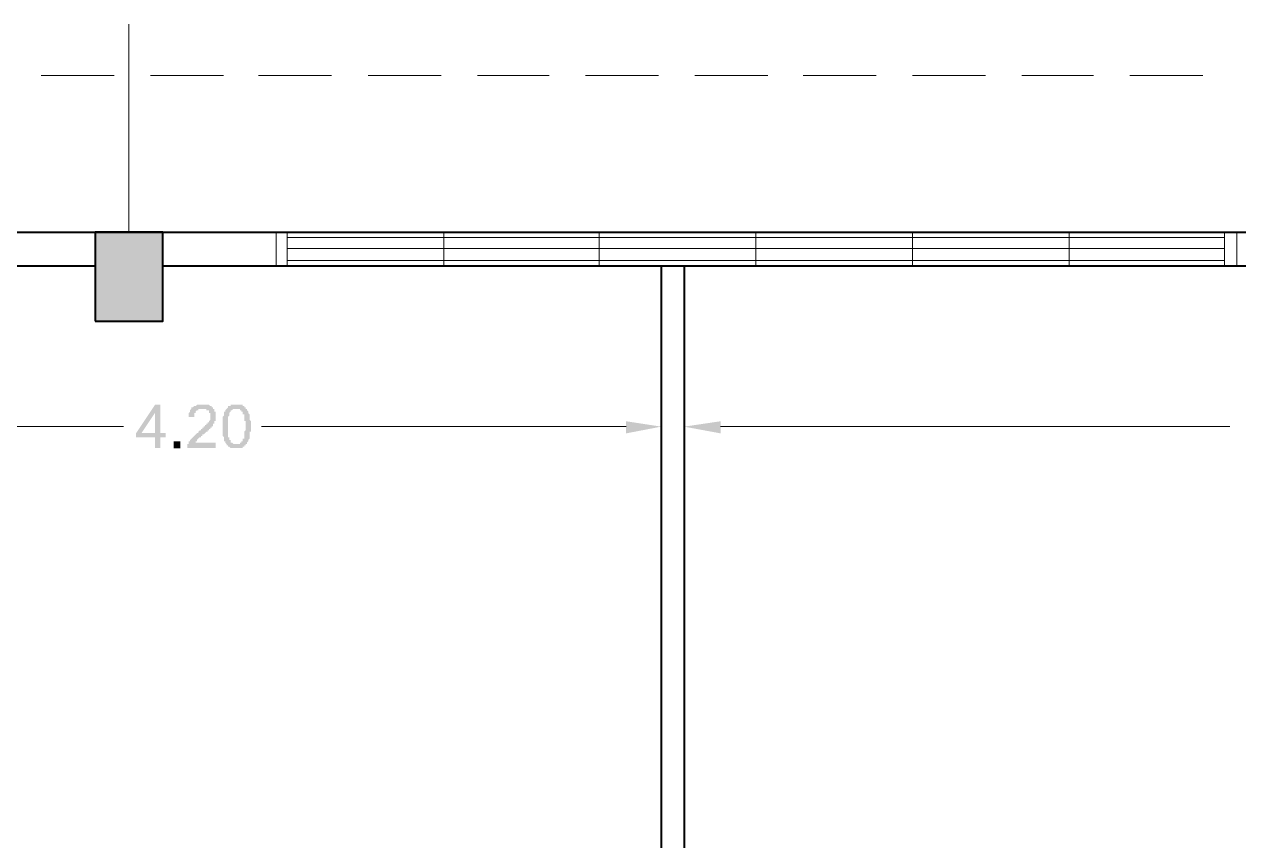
# Model space of a CAD drawing. Header units: inches. Extents: x -11 to 213, y -78 to 40.
# Drawn here: x 25.43 to 30.87, y 26.06 to 29.72 of the extents above; entities that cross this region are included whole.
import ezdxf

# ---------------------------------------------------------------- set-up
doc = ezdxf.new("R2010")
doc.units = ezdxf.units.IN
doc.header["$MEASUREMENT"] = 0
doc.layers.add('PDF_0', color=7, linetype='Continuous')

msp = doc.modelspace()

# ---------------------------------------------------------------- hatches: boundary and pattern name
at = {"layer": 'PDF_0'}
h = msp.add_hatch(color=256, dxfattribs=at)
h.paths.add_polyline_path([(26.06297, 27.87244), (26.03878, 27.87244), (26.03878, 27.82406), (26.01459, 27.82406), (26.01459, 27.87244), (25.92992, 27.87244), (25.92992, 27.89059), (26.01459, 28.01759), (26.03878, 28.01759), (26.03878, 27.89059), (26.06297, 27.89059)], flags=0)
h.paths.add_polyline_path([(26.01459, 27.89059), (26.01459, 27.98131), (26.01459, 27.98131), (25.95411, 27.89059)], flags=0)
msp.add_hatch(color=256, dxfattribs=at).paths.add_polyline_path([(26.28675, 27.82406), (26.15974, 27.82406), (26.15974, 27.82406), (26.15974, 27.83011), (26.15974, 27.83011), (26.15974, 27.83615), (26.15974, 27.83615), (26.15974, 27.8422), (26.16579, 27.8422), (26.16579, 27.8422), (26.16579, 27.84825), (26.16579, 27.84825), (26.16579, 27.8543), (26.17184, 27.8543), (26.17184, 27.8543), (26.17184, 27.86035), (26.17184, 27.86035), (26.17184, 27.86035), (26.17184, 27.86035), (26.17789, 27.86639), (26.17789, 27.86639), (26.17789, 27.86639), (26.17789, 27.86639), (26.18394, 27.87244), (26.18394, 27.87244), (26.18394, 27.87244), (26.18998, 27.87849), (26.18998, 27.87849), (26.18998, 27.87849), (26.19603, 27.88454), (26.19603, 27.88454), (26.19603, 27.88454), (26.20208, 27.89059), (26.20208, 27.89059), (26.20813, 27.89059), (26.20813, 27.89663), (26.20813, 27.89663), (26.21418, 27.90268), (26.21418, 27.90268), (26.21418, 27.90268), (26.22022, 27.90268), (26.22022, 27.90268), (26.22022, 27.90873), (26.22627, 27.90873), (26.22627, 27.90873), (26.22627, 27.91478), (26.23232, 27.91478), (26.23232, 27.91478), (26.23232, 27.92082), (26.23837, 27.92082), (26.23837, 27.92082), (26.23837, 27.92687), (26.24441, 27.92687), (26.24441, 27.92687), (26.24441, 27.93292), (26.25046, 27.93292), (26.25046, 27.93292), (26.25046, 27.93292), (26.25046, 27.93897), (26.25651, 27.93897), (26.25651, 27.94502), (26.25651, 27.94502), (26.25651, 27.94502), (26.26256, 27.95106), (26.26256, 27.95106), (26.26256, 27.95106), (26.26256, 27.95711), (26.26256, 27.95711), (26.26256, 27.96316), (26.26256, 27.96316), (26.26256, 27.96316), (26.26256, 27.96921), (26.26256, 27.96921), (26.26256, 27.96921), (26.26256, 27.97526), (26.26256, 27.97526), (26.26256, 27.9813), (26.26256, 27.9813), (26.25651, 27.9813), (26.25651, 27.98735), (26.25651, 27.98735), (26.25651, 27.9934), (26.25651, 27.9934), (26.25046, 27.9934), (26.25046, 27.9934), (26.24441, 27.9934), (26.24441, 27.99945), (26.24441, 27.99945), (26.23837, 27.99945), (26.23837, 27.99945), (26.23232, 27.99945), (26.23232, 27.99945), (26.23232, 27.99945), (26.22627, 27.99945), (26.22627, 27.99945), (26.22022, 27.99945), (26.22022, 27.99945), (26.21418, 27.99945), (26.21418, 27.99945), (26.20813, 27.99945), (26.20813, 27.99945), (26.20813, 27.9934), (26.20208, 27.9934), (26.20208, 27.9934), (26.20208, 27.9934), (26.19603, 27.98735), (26.19603, 27.98735), (26.19603, 27.98735), (26.19603, 27.9813), (26.18998, 27.9813), (26.18998, 27.9813), (26.18998, 27.97526), (26.18998, 27.97526), (26.18998, 27.96921), (26.18998, 27.96921), (26.18998, 27.96316), (26.18998, 27.96316), (26.18998, 27.96316), (26.16579, 27.96316), (26.16579, 27.96921), (26.16579, 27.96921), (26.16579, 27.97526), (26.16579, 27.97526), (26.16579, 27.97526), (26.16579, 27.9813), (26.16579, 27.9813), (26.17184, 27.98735), (26.17184, 27.98735), (26.17184, 27.9934), (26.17184, 27.9934), (26.17184, 27.9934), (26.17789, 27.99945), (26.17789, 27.99945), (26.17789, 27.99945), (26.17789, 28.00549), (26.18394, 28.00549), (26.18394, 28.00549), (26.18394, 28.00549), (26.18998, 28.01154), (26.18998, 28.01154), (26.18998, 28.01154), (26.19603, 28.01154), (26.19603, 28.01154), (26.20208, 28.01759), (26.20208, 28.01759), (26.20208, 28.01759), (26.20813, 28.01759), (26.20813, 28.01759), (26.21418, 28.01759), (26.21418, 28.01759), (26.22022, 28.01759), (26.22022, 28.01759), (26.22022, 28.01759), (26.22627, 28.01759), (26.22627, 28.01759), (26.23232, 28.01759), (26.23232, 28.01759), (26.23837, 28.01759), (26.23837, 28.01759), (26.24441, 28.01759), (26.24441, 28.01759), (26.25046, 28.01759), (26.25046, 28.01759), (26.25046, 28.01759), (26.25651, 28.01759), (26.25651, 28.01759), (26.26256, 28.01154), (26.26256, 28.01154), (26.26256, 28.01154), (26.26861, 28.01154), (26.26861, 28.00549), (26.26861, 28.00549), (26.27465, 28.00549), (26.27465, 28.00549), (26.27465, 27.99945), (26.27465, 27.99945), (26.2807, 27.99945), (26.2807, 27.9934), (26.2807, 27.9934), (26.2807, 27.9934), (26.2807, 27.98735), (26.28675, 27.98735), (26.28675, 27.98735), (26.28675, 27.9813), (26.28675, 27.9813), (26.28675, 27.97526), (26.28675, 27.97526), (26.28675, 27.96921), (26.28675, 27.96921), (26.28675, 27.96316), (26.28675, 27.96316), (26.28675, 27.96316), (26.28675, 27.96316), (26.28675, 27.95711), (26.28675, 27.95711), (26.28675, 27.95106), (26.28675, 27.95106), (26.28675, 27.95106), (26.28675, 27.94502), (26.2807, 27.94502), (26.2807, 27.93897), (26.2807, 27.93897), (26.2807, 27.93897), (26.2807, 27.93292), (26.27465, 27.93292), (26.27465, 27.92687), (26.27465, 27.92687), (26.27465, 27.92687), (26.27465, 27.92687), (26.27465, 27.92082), (26.26861, 27.92082), (26.26861, 27.92082), (26.26861, 27.92082), (26.26861, 27.91478), (26.26256, 27.91478), (26.26256, 27.91478), (26.26256, 27.91478), (26.26256, 27.90873), (26.25651, 27.90873), (26.25651, 27.90873), (26.25651, 27.90268), (26.25046, 27.90268), (26.25046, 27.90268), (26.25046, 27.89663), (26.24441, 27.89663), (26.24441, 27.89663), (26.23837, 27.89059), (26.23837, 27.89059), (26.23837, 27.89059), (26.23232, 27.88454), (26.23232, 27.88454), (26.22627, 27.88454), (26.22627, 27.87849), (26.22022, 27.87849), (26.22022, 27.87849), (26.22022, 27.87244), (26.21418, 27.87244), (26.21418, 27.87244), (26.20813, 27.86639), (26.20813, 27.86639), (26.20813, 27.86639), (26.20208, 27.86035), (26.20208, 27.86035), (26.20208, 27.86035), (26.20208, 27.8543), (26.19603, 27.8543), (26.19603, 27.8543), (26.19603, 27.84825), (26.19603, 27.84825), (26.19603, 27.84825), (26.28675, 27.84825)])
h = msp.add_hatch(color=256, dxfattribs=at)
h.paths.add_polyline_path([(26.37747, 28.0176), (26.38352, 28.0176), (26.38352, 28.0176), (26.38352, 28.0176), (26.38957, 28.0176), (26.38957, 28.0176), (26.38957, 28.0176), (26.39561, 28.0176), (26.39561, 28.0176), (26.39561, 28.0176), (26.40166, 28.0176), (26.40166, 28.0176), (26.40166, 28.0176), (26.40771, 28.0176), (26.40771, 28.01155), (26.40771, 28.01155), (26.40771, 28.01155), (26.41376, 28.01155), (26.41376, 28.01155), (26.41376, 28.0055), (26.41981, 28.0055), (26.41981, 28.0055), (26.41981, 28.0055), (26.41981, 27.99946), (26.41981, 27.99946), (26.42585, 27.99946), (26.42585, 27.99946), (26.42585, 27.99341), (26.42585, 27.99341), (26.42585, 27.99341), (26.4319, 27.98736), (26.4319, 27.98736), (26.4319, 27.98736), (26.4319, 27.98131), (26.4319, 27.98131), (26.4319, 27.98131), (26.43795, 27.97526), (26.43795, 27.97526), (26.43795, 27.96922), (26.43795, 27.96922), (26.43795, 27.96317), (26.43795, 27.96317), (26.43795, 27.96317), (26.43795, 27.95712), (26.43795, 27.95712), (26.43795, 27.95107), (26.43795, 27.95107), (26.444, 27.94503), (26.444, 27.94503), (26.444, 27.93898), (26.444, 27.93293), (26.444, 27.93293), (26.444, 27.92688), (26.444, 27.92688), (26.444, 27.92083), (26.444, 27.92083), (26.444, 27.91479), (26.444, 27.91479), (26.444, 27.90874), (26.444, 27.90874), (26.444, 27.90269), (26.444, 27.90269), (26.444, 27.89664), (26.43795, 27.89664), (26.43795, 27.89059), (26.43795, 27.89059), (26.43795, 27.88455), (26.43795, 27.88455), (26.43795, 27.8785), (26.43795, 27.8785), (26.43795, 27.87245), (26.43795, 27.87245), (26.43795, 27.87245), (26.43795, 27.8664), (26.43795, 27.8664), (26.4319, 27.86036), (26.4319, 27.86036), (26.4319, 27.86036), (26.4319, 27.85431), (26.4319, 27.85431), (26.4319, 27.85431), (26.42585, 27.84826), (26.42585, 27.84826), (26.42585, 27.84826), (26.42585, 27.84826), (26.42585, 27.84221), (26.41981, 27.84221), (26.41981, 27.84221), (26.41981, 27.83616), (26.41981, 27.83616), (26.41376, 27.83616), (26.41376, 27.83012), (26.41376, 27.83012), (26.40771, 27.83012), (26.40771, 27.83012), (26.40771, 27.82407), (26.40166, 27.82407), (26.40166, 27.82407), (26.39561, 27.82407), (26.39561, 27.82407), (26.39561, 27.82407), (26.38957, 27.82407), (26.38957, 27.82407), (26.38352, 27.82407), (26.38352, 27.82407), (26.37747, 27.82407), (26.37747, 27.82407), (26.37747, 27.82407), (26.37142, 27.82407), (26.37142, 27.82407), (26.37142, 27.82407), (26.36538, 27.82407), (26.36538, 27.82407), (26.36538, 27.82407), (26.35933, 27.82407), (26.35933, 27.82407), (26.35933, 27.82407), (26.35328, 27.82407), (26.35328, 27.82407), (26.35328, 27.82407), (26.34723, 27.83012), (26.34723, 27.83012), (26.34723, 27.83012), (26.34723, 27.83012), (26.34118, 27.83012), (26.34118, 27.83616), (26.34118, 27.83616), (26.34118, 27.83616), (26.33514, 27.83616), (26.33514, 27.83616), (26.33514, 27.84221), (26.33514, 27.84221), (26.33514, 27.84221), (26.32909, 27.84826), (26.32909, 27.84826), (26.32909, 27.84826), (26.32909, 27.85431), (26.32909, 27.85431), (26.32304, 27.85431), (26.32304, 27.86036), (26.32304, 27.86036), (26.32304, 27.86036), (26.32304, 27.8664), (26.32304, 27.8664), (26.32304, 27.87245), (26.32304, 27.87245), (26.31699, 27.8785), (26.31699, 27.8785), (26.31699, 27.8785), (26.31699, 27.88455), (26.31699, 27.88455), (26.31699, 27.89059), (26.31699, 27.89059), (26.31699, 27.89664), (26.31699, 27.89664), (26.31699, 27.90269), (26.31699, 27.90874), (26.31699, 27.90874), (26.31699, 27.91479), (26.31699, 27.91479), (26.31699, 27.92083), (26.31699, 27.92083), (26.31699, 27.92688), (26.31699, 27.92688), (26.31699, 27.93293), (26.31699, 27.93293), (26.31699, 27.93898), (26.31699, 27.93898), (26.31699, 27.94503), (26.31699, 27.94503), (26.31699, 27.95107), (26.31699, 27.95107), (26.31699, 27.95712), (26.31699, 27.95712), (26.31699, 27.96317), (26.31699, 27.96317), (26.31699, 27.96317), (26.32304, 27.96922), (26.32304, 27.96922), (26.32304, 27.97526), (26.32304, 27.97526), (26.32304, 27.97526), (26.32304, 27.98131), (26.32304, 27.98131), (26.32304, 27.98736), (26.32909, 27.98736), (26.32909, 27.98736), (26.32909, 27.99341), (26.32909, 27.99341), (26.32909, 27.99341), (26.32909, 27.99341), (26.33514, 27.99946), (26.33514, 27.99946), (26.33514, 27.99946), (26.34118, 28.0055), (26.34118, 28.0055), (26.34118, 28.0055), (26.34118, 28.01155), (26.34723, 28.01155), (26.34723, 28.01155), (26.35328, 28.01155), (26.35328, 28.0176), (26.35328, 28.0176), (26.35933, 28.0176), (26.35933, 28.0176), (26.35933, 28.0176), (26.36538, 28.0176), (26.36538, 28.0176), (26.37142, 28.0176), (26.37142, 28.0176), (26.37747, 28.0176), (26.37747, 28.0176), (26.37747, 28.0176)], flags=0)
h.paths.add_polyline_path([(26.37747, 27.84221), (26.38352, 27.84221), (26.38352, 27.84221), (26.38352, 27.84221), (26.38957, 27.84221), (26.38957, 27.84221), (26.39561, 27.84221), (26.39561, 27.84826), (26.39561, 27.84826), (26.40166, 27.84826), (26.40166, 27.84826), (26.40166, 27.85431), (26.40166, 27.85431), (26.40771, 27.85431), (26.40771, 27.86036), (26.40771, 27.86036), (26.40771, 27.86036), (26.40771, 27.86036), (26.40771, 27.8664), (26.41376, 27.8664), (26.41376, 27.8664), (26.41376, 27.87245), (26.41376, 27.87245), (26.41376, 27.87245), (26.41376, 27.8785), (26.41376, 27.8785), (26.41376, 27.88455), (26.41376, 27.88455), (26.41376, 27.89059), (26.41376, 27.89059), (26.41376, 27.89664), (26.41376, 27.89664), (26.41981, 27.90269), (26.41981, 27.90269), (26.41981, 27.90874), (26.41981, 27.90874), (26.41981, 27.91479), (26.41981, 27.91479), (26.41981, 27.92083), (26.41981, 27.92688), (26.41981, 27.92688), (26.41981, 27.93293), (26.41981, 27.93293), (26.41981, 27.93898), (26.41981, 27.93898), (26.41981, 27.94503), (26.41376, 27.94503), (26.41376, 27.95107), (26.41376, 27.95107), (26.41376, 27.95107), (26.41376, 27.95712), (26.41376, 27.95712), (26.41376, 27.96317), (26.41376, 27.96317), (26.41376, 27.96317), (26.41376, 27.96922), (26.41376, 27.96922), (26.41376, 27.96922), (26.41376, 27.97526), (26.40771, 27.97526), (26.40771, 27.98131), (26.40771, 27.98131), (26.40771, 27.98131), (26.40771, 27.98736), (26.40166, 27.98736), (26.40166, 27.98736), (26.40166, 27.99341), (26.40166, 27.99341), (26.39561, 27.99341), (26.39561, 27.99341), (26.39561, 27.99946), (26.38957, 27.99946), (26.38957, 27.99946), (26.38957, 27.99946), (26.38352, 27.99946), (26.38352, 27.99946), (26.37747, 27.99946), (26.37747, 27.99946), (26.37142, 27.99946), (26.37142, 27.99946), (26.36538, 27.99946), (26.36538, 27.99946), (26.36538, 27.99946), (26.35933, 27.99341), (26.35933, 27.99341), (26.35933, 27.99341), (26.35328, 27.99341), (26.35328, 27.98736), (26.35328, 27.98736), (26.35328, 27.98736), (26.34723, 27.98131), (26.34723, 27.98131), (26.34723, 27.98131), (26.34723, 27.97526), (26.34723, 27.97526), (26.34723, 27.97526), (26.34723, 27.97526), (26.34723, 27.96922), (26.34723, 27.96922), (26.34118, 27.96317), (26.34118, 27.96317), (26.34118, 27.96317), (26.34118, 27.95712), (26.34118, 27.95712), (26.34118, 27.95107), (26.34118, 27.95107), (26.34118, 27.94503), (26.34118, 27.94503), (26.34118, 27.93898), (26.34118, 27.93898), (26.34118, 27.93293), (26.34118, 27.93293), (26.34118, 27.92688), (26.34118, 27.92688), (26.34118, 27.92083), (26.34118, 27.91479), (26.34118, 27.91479), (26.34118, 27.90874), (26.34118, 27.90874), (26.34118, 27.90269), (26.34118, 27.90269), (26.34118, 27.89664), (26.34118, 27.89664), (26.34118, 27.89059), (26.34118, 27.89059), (26.34118, 27.89059), (26.34118, 27.88455), (26.34118, 27.88455), (26.34118, 27.8785), (26.34118, 27.8785), (26.34118, 27.8785), (26.34118, 27.87245), (26.34118, 27.87245), (26.34723, 27.87245), (26.34723, 27.8664), (26.34723, 27.8664), (26.34723, 27.86036), (26.34723, 27.86036), (26.35328, 27.86036), (26.35328, 27.85431), (26.35328, 27.85431), (26.35328, 27.85431), (26.35328, 27.84826), (26.35933, 27.84826), (26.35933, 27.84826), (26.35933, 27.84826), (26.36538, 27.84221), (26.36538, 27.84221), (26.36538, 27.84221), (26.37142, 27.84221), (26.37142, 27.84221), (26.37747, 27.84221), (26.37747, 27.84221)], flags=0)

# ---------------------------------------------------------------- linework, layer by layer
at = {"layer": 'PDF_0', "lineweight": 5}
for points in [[(25.89805, 28.79064), (25.89805, 29.72201)], [(24.24698, 27.91974), (25.87386, 27.91974)], [(28.12367, 27.91974), (26.49074, 27.91974)], [(28.54702, 27.91974), (30.82707, 27.91974)], [(28.28091, 27.83507), (28.28091, 27.78669)], [(28.38373, 27.83507), (28.38373, 27.78669)]]:
    msp.add_lwpolyline(points, dxfattribs=at)
at = {"layer": 'PDF_0', "lineweight": 20}
for points in [[(25.50494, 29.49219), (25.83153, 29.49219)], [(25.99482, 29.49219), (26.3214, 29.49219)], [(26.47865, 29.49219), (26.80523, 29.49219)], [(26.96853, 29.49219), (27.29511, 29.49219)], [(27.4584, 29.49219), (27.77894, 29.49219)], [(27.94223, 29.49219), (28.26882, 29.49219)], [(28.43211, 29.49219), (28.7587, 29.49219)], [(28.91594, 29.49219), (29.24253, 29.49219)], [(29.40582, 29.49219), (29.7324, 29.49219)], [(29.8957, 29.49219), (30.21623, 29.49219)], [(30.37953, 29.49219), (30.70611, 29.49219)], [(25.83153, 28.79064), (25.50494, 28.79064)], [(26.3214, 28.79064), (25.99482, 28.79064)], [(26.80523, 28.79064), (26.47865, 28.79064)], [(27.29511, 28.79064), (26.96853, 28.79064)], [(27.77894, 28.79064), (27.4584, 28.79064)], [(28.26882, 28.79064), (27.94223, 28.79064)], [(28.7587, 28.79064), (28.43211, 28.79064)], [(29.24253, 28.79064), (28.91594, 28.79064)], [(29.7324, 28.79064), (29.40582, 28.79064)], [(30.21623, 28.79064), (29.8957, 28.79064)], [(30.70611, 28.79064), (30.37953, 28.79064)]]:
    msp.add_lwpolyline(points, dxfattribs=at)
at = {"layer": 'PDF_0', "lineweight": 40}
for points in [[(11.87303, 15.79375), (-2.87168, 15.79375), (-2.87168, 28.79064), (37.12895, 28.79064), (37.12895, 15.79375), (21.68873, 15.79375)], [(25.69847, 23.38988), (24.08369, 23.38988), (24.08369, 28.63944), (25.74686, 28.63944)], [(26.04925, 28.63944), (31.36533, 28.63944)], [(28.28091, 28.63944), (28.28091, 23.38988), (26.98667, 23.38988)], [(28.38373, 28.63944), (28.38373, 23.38988), (30.42186, 23.38988)]]:
    msp.add_lwpolyline(points, dxfattribs=at)
msp.add_lwpolyline([(25.74686, 28.39148), (26.04925, 28.39148), (26.04925, 28.79064), (25.74686, 28.79064)], close=True, dxfattribs=at)
at = {"layer": 'PDF_0', "lineweight": 13}
for points in [[(26.55727, 28.63944), (26.55727, 28.79064)], [(26.60565, 28.63944), (26.60565, 28.79064)], [(26.60565, 28.76644), (30.80288, 28.76644)], [(27.30721, 28.63944), (27.30721, 28.79064)], [(28.00271, 28.63944), (28.00271, 28.79064)], [(28.70427, 28.63944), (28.70427, 28.79064)], [(29.40582, 28.63944), (29.40582, 28.79064)], [(30.10737, 28.63944), (30.10737, 28.79064)], [(30.80288, 28.63944), (30.80288, 28.79064)], [(30.85731, 28.63944), (30.85731, 28.79064)], [(26.60565, 28.71806), (30.80288, 28.71806)], [(26.60565, 28.66363), (30.80288, 28.66363)]]:
    msp.add_lwpolyline(points, dxfattribs=at)
at = {"layer": 'PDF_0', "color": 9, "true_color": 0x00007f}
for points in [[(26.04925, 28.79064), (25.74686, 28.79064), (26.04925, 28.39148)], [(25.74686, 28.79064), (26.04925, 28.39148), (25.74686, 28.39148)]]:
    msp.add_solid(points, dxfattribs=at)
at = {"layer": 'PDF_0'}
for points in [[(28.12367, 27.94393), (28.12367, 27.8895), (28.28091, 27.91974)], [(28.54702, 27.94393), (28.54702, 27.8895), (28.38373, 27.91974)]]:
    msp.add_solid(points, dxfattribs=at)
at = {"layer": 'PDF_0', "lineweight": 5}
msp.add_solid([(26.12787, 27.82298), (26.09763, 27.82298), (26.12787, 27.85322), (26.09763, 27.85322)], dxfattribs=at)

doc.saveas('drawing.dxf')
